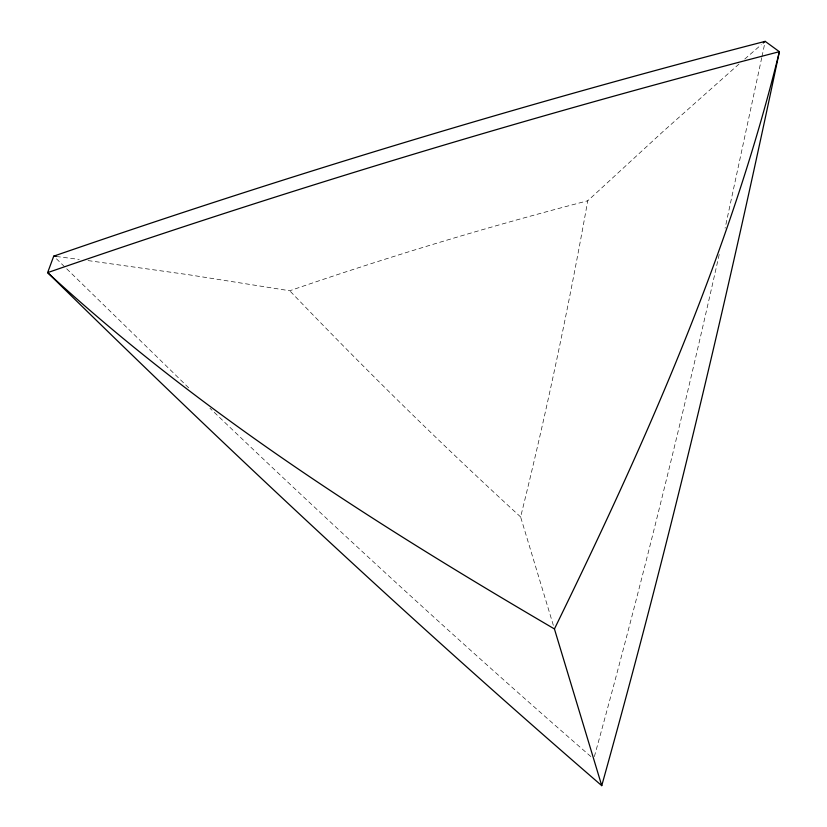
<?xml version="1.0" encoding="UTF-8"?>
<svg xmlns="http://www.w3.org/2000/svg" width="827" height="827" viewBox="0 0 827 827"><rect width="100%" height="100%" fill="white"/><g stroke="black" fill="none" stroke-linecap="round" stroke-linejoin="round"><path stroke-width="0.62" stroke-dasharray="4.13 3.1" d="M738.997 64.061L662.954 131.617L587.749 200.785C568.728 306.848 546.564 412.363 520.617 516.947L553.563 626.06M761.739 57.735L725.083 228.211M762.008 56.474L764.644 43.872M719.211 254.478C681.469 422.783 640.232 590.313 594.365 756.591M744.776 59.027L761.274 44.72M88.096 260.588L188.825 274.76L289.739 290.763C387.863 256.918 487.289 226.898 587.749 200.785M56.288 256.473L79.227 259.42M590.85 756.54C460.97 643.685 334.222 527.244 209.955 408.238M520.617 516.947C441.132 444.192 364.283 368.573 289.739 290.763M188.69 387.822L56.484 258.851"/><path stroke-width="1.24" d="M601.746 785.65C669.477 543.163 727.543 298.051 779.365 51.698L765.171 41.35C525.3 103.468 287.899 175.138 53.734 256.143L47.635 272.621C227.136 449.133 411.133 621.16 601.746 785.65L554.431 628.944C376.223 524.556 200.01 413.045 47.635 272.621C288.489 189.331 532.66 115.615 779.365 51.698C730.158 252.979 645.091 443.375 554.431 628.944M763.218 43.035L765.171 41.35M53.734 256.143L56.288 256.473"/></g></svg>
